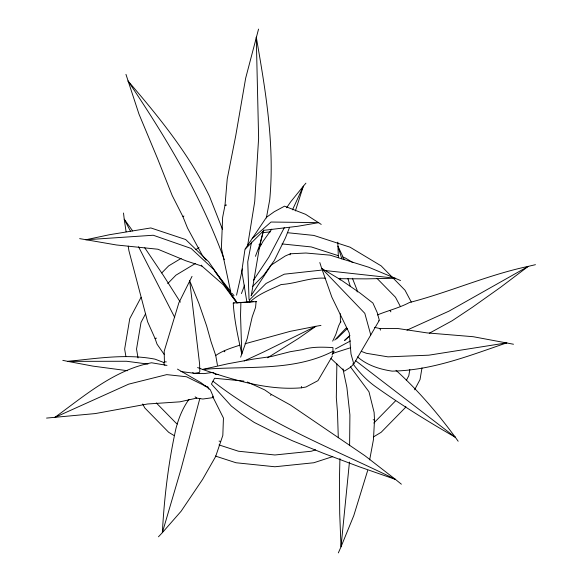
<?xml version="1.0" encoding="UTF-8"?>
<svg xmlns="http://www.w3.org/2000/svg" width="582" height="582" viewBox="0 0 582 582"><rect width="100%" height="100%" fill="white"/><g stroke="black" fill="none" stroke-linecap="round" stroke-linejoin="round"><path stroke-width="0.87" d="M332.911 353.667L332.969 347.549C322.901 347.127 312.585 346.494 302.844 349.607L290.127 351.732L271.379 356.526L253.577 359.065L228.086 363.735L202.616 369.446L197.589 367.562M349.607 445.717L349.913 414.85L346.894 387.488L342.936 368.864M336.869 363.896L336.316 397.462L337.487 412.245L338.302 437.737M339.917 458.529L339.422 480.616L339.713 513.644L341.016 546.811L338.338 552.9M332.933 351.324C292.986 371.934 245.859 365.598 202.616 369.446C234.124 380.162 267.771 390.566 301.389 387.816L301.44 386.448M350.335 366.725L368.973 391.773L374.11 412.347L374.51 420L373.455 439.57L369.657 459.896M231.571 295.911L221.4 248.048L222.63 217.37L225.008 205.242L227.227 178.95L235.754 135.628L245.655 78.214L258.553 29.1M236.699 302.866L256.677 301.563L256.087 301.68L255.563 307.405L252.202 316.863L247.19 338.644L240.642 357.159M349.447 462.057L341.016 546.811L353.791 515.579L367.671 470.503M251.322 295.401L260.234 242.701M409.844 369.519L408.797 375.739L406.301 380.461M421.994 367.897L420.037 379.544L414.617 389.794M251.526 242.025L247.743 261.885L249.038 299.512M266.381 217.966L269.728 199.772C274.842 145.151 265.639 90.792 256.269 37.168L258.619 138.109L254.72 201.605L247.525 246.23M236.547 295.147L242.432 268.942M192.024 276.377L178.878 302.793L164.189 351.252L164.415 361.793L163.898 363.983L164.895 365.3M263.682 230.036L260.525 242.789L255.433 256.335M199.852 398.423L180.915 469.492L162.349 532.661L158.464 536.8M249.3 301.25L249.693 299.737L266.061 283.463L284.263 274.195L321.417 270.128M260.467 241.821L263.493 230.421M290.04 254.887L290.367 253.788L305.885 253.017L330.089 255.156L368.777 267.247L400.532 280.531M212.576 396.342L223.444 418.014L222.826 435.365L215.646 456.521L202.565 479.444L181.111 511.236L162.349 532.661C164.24 497.683 168.38 462.69 175.953 428.49C178.652 418.167 182.697 408.084 188.968 399.383M295.387 210.924L303.353 186.182L305.914 183.155M241.435 293.575L244.622 285.107M289.429 227.678L285.478 237.812L274.311 260.518L263.741 275.119L252.544 286.555M284.285 227.751L268.877 257.077L253.512 280.233M292.506 209.826L303.353 186.182L290.687 201.83L286.591 207.767M332.657 341.139L335.836 334.424L338.6 325.935L340.419 322.181L340.295 313.683M141.033 297.344L129.771 318.63L124.65 349.084L125.858 356.249M145.595 313.771L141.011 322.435L136.53 349.084L138.029 357.966M405.865 406.345L405.028 407.924L381.152 432.295L373.368 436.973M198.738 373.389L199.83 371.425L199.59 363.837L189.667 280.691L198.884 303.375L206.661 326.015L211.077 341.794L215.762 355.573L217.45 365.292M258.75 249.009L263.049 241.37L271.743 229.141M332.038 354.882L334.163 351.172M330.947 358.512L344.399 371.112L350.415 367.322L353.805 363.968L379.02 320.857M332.446 355.995L317.947 380.664L305.979 387.001L301.389 387.816M270.645 395.404L271.256 394.4L264.635 389.86L247.35 382.003M251.002 295.86L271.197 265.086L285.289 255.985L290.367 253.788M245.255 248.9L266.44 217.319L274.246 211.732L284.569 206.166L305.623 214.336L321.22 224.405M334.723 340.084L346.239 327.942M161.752 272.929L168.664 265.872L181.111 258.393M167.703 283.587L175.982 275.141L195.363 263.493M373.833 423.027L395.469 400.94M344.871 340.426L349.309 335.952M336.52 338.979L347.359 328.546M252.188 238.569L271.023 222.033L318.754 222.63L297.948 226.245L263.952 230.319L244.986 249.307L241.806 271.008L246.972 302.625M344.493 340.317L350 335.668M378.715 320.806L379.348 320.311L377.201 312.549L372.931 303.069L360.193 293.139L341.278 280.146L321.686 268.389L319.809 262.547M206.166 260.205L202.267 255.236L187.542 228.115L182.966 216.737L183.919 216.002M249.642 302.24C258.743 293.743 270.201 289.763 281.171 284.503C296.209 283.71 310.584 276.988 325.658 278.254M215.405 355.718C222.637 350.582 231.432 347.934 239.82 345.177M195.887 249.511L199 247.641M267.625 357.785L298.508 338.418L315.837 326.298L320.958 325.396M340.419 322.181L341.052 321.802M335.421 348.967L350.451 340.95M429.32 333.239L452.185 320.733L472.351 307.311L500.607 287.261L528.238 266.381L535.447 264.679M377.405 314.935C387.961 310.606 399.165 307.958 409.393 302.545C449.551 292.179 487.585 274.98 528.238 266.381L448.998 311.13L406.964 330.147M244.2 360.964L263.711 351.928L315.837 326.298L290.192 331.354L245 343.766M315.582 449.857L311.355 451.225L274.908 454.986L238.453 451.225L219.028 444.924M332.773 456.594L313.793 462.755L274.908 466.764L236.016 462.755L215.311 456.033M332.904 353.369L350.735 347.672M177.459 369.119L200.935 382.665L210.298 389.729L213.645 397.528L202.863 399.026L196.738 398.11L179.896 401.835L147.552 403.988L95.281 413.576L46.553 418.087M198.44 372.706L194.235 373.579L192.671 372.698M128.229 246.15L128.898 250.638L147.653 321.897L155.023 338.404L156.514 338.142M212.976 372.393L203.984 373.615L193.326 373.157L180.864 371.534M225.008 205.242L226.609 205.046M263.151 232.618L270.383 231.876M258.903 244.833L261.573 244.556M253.388 301.614L233.513 302.967M242.105 302.458L240.897 302.545L240.541 315.291L241.799 354.118C238.096 337.262 234.27 320.216 233.229 302.982L234.204 302.989M255.265 301.731L256.087 301.68M374.561 327.339L380.046 328.59L397.419 328.444L426.977 332.889L473.21 336.709L513.491 344.238M218.286 374.473L215.595 374.481L213.485 372.604M338.87 278.683L366.114 278.873L395.367 278.24L324.123 270.419M164.415 361.793L166.314 361.902M243.923 381.086L214.562 378.249L211.433 384.062L231.323 406.047L241.428 413.889L254.21 422.416L272.129 431.473L292.841 440.938L323.818 453.458L359.443 466.837L395.462 479.415L401.376 484.195M287.566 232.713L313.793 235.419L350.029 247.175L381.152 265.872L405.028 290.243L411.285 302.073M282.015 243.916L311.355 246.943L338.389 255.709M147.93 364.077L126.592 361.262L67.759 361.364L62.805 360.353M127.502 370.712L92.873 366.114L67.759 361.364C96.721 358.497 126.047 353.587 155.016 359.152L164.219 362.659M79.654 238.627L116.393 244.971L157.911 249.234L185.862 260.787L201.954 266.105L223.372 284.816L236.765 302.786M373.178 419.724L374.51 420M166.99 365.387L151.546 362.768C114.152 369.977 84.623 395.76 54.715 417.483L128.666 384.149L166.714 374.626L186.466 376.743L205.541 386.135M204.668 385.902L207.745 386.71L208.953 389.118M219.065 441.069L220.673 441.534M342.609 257.084L345.148 257.906L352.896 262.562M361.313 351.375L366.413 353.303L388.019 356.853L428.847 355.18L506.849 342.842C469.601 355.566 431.96 370.516 392.05 371.127C379.508 369.221 367.227 365.343 357.493 356.875M271.256 394.4L290.418 405.014L364.892 455.706L395.462 479.415C333.668 448.853 267.684 424.154 212.976 381.203M177.532 423.958L175.982 423.027L156.252 402.889M174.105 435.569L168.664 432.295L144.78 407.924L142.699 403.981M355.5 360.614L455.291 437.235L458.165 441.243M195.123 396.844L196.738 398.11M396.022 370.327C418.08 390.326 437.628 413.264 455.291 437.235C427.748 421.426 400.722 404.614 374.873 386.164C366.333 379.944 359.087 372.218 352.881 363.699M224.15 351.113L224.878 351.812M377.012 278.392L395.469 297.227L400.467 306.678M215.071 271.554L230.654 291.422M232.327 293.554L234 295.685M132.667 230.938L124.228 219.218L123.508 213.019M237.129 302.88L213.427 269.197L191.122 248.441L153.248 235.244L85.736 239.777L109.401 234.735L150.811 227.94L185.651 239.522L208.691 261.776L236.772 302.269M164.255 354.525L157.045 344.173L155.023 338.404M144.765 247.794L163.2 275.162L180.333 302.138M390.151 310.73L390.886 311.857M201.372 265.152L201.954 266.105M130.652 231.563L124.228 219.218L126.098 231.782M138.552 246.761L174.709 317.423M182.966 216.737L172.163 195.421L157.533 158.551L138.967 114.065L125.952 74.358M344.289 259.681L337.931 246.193L337.851 242.148M352.416 278.261L356.962 289.8L357.224 291.96M224.288 259.703C201.227 195.668 165.79 137.207 127.982 80.942C158.711 116.742 188.815 153.619 209.491 196.352L222.542 229.461M341.852 258.925L337.931 246.193L338.397 257.724M347.891 278.538L350.248 286.213M380.046 328.59L380.475 330.118M353.805 363.968L351.004 354.002L349.258 332.991L331.864 297.191L321.686 268.389L364.812 313.334L370.77 334.963M340.106 278.196L340.317 279.978"/></g></svg>
